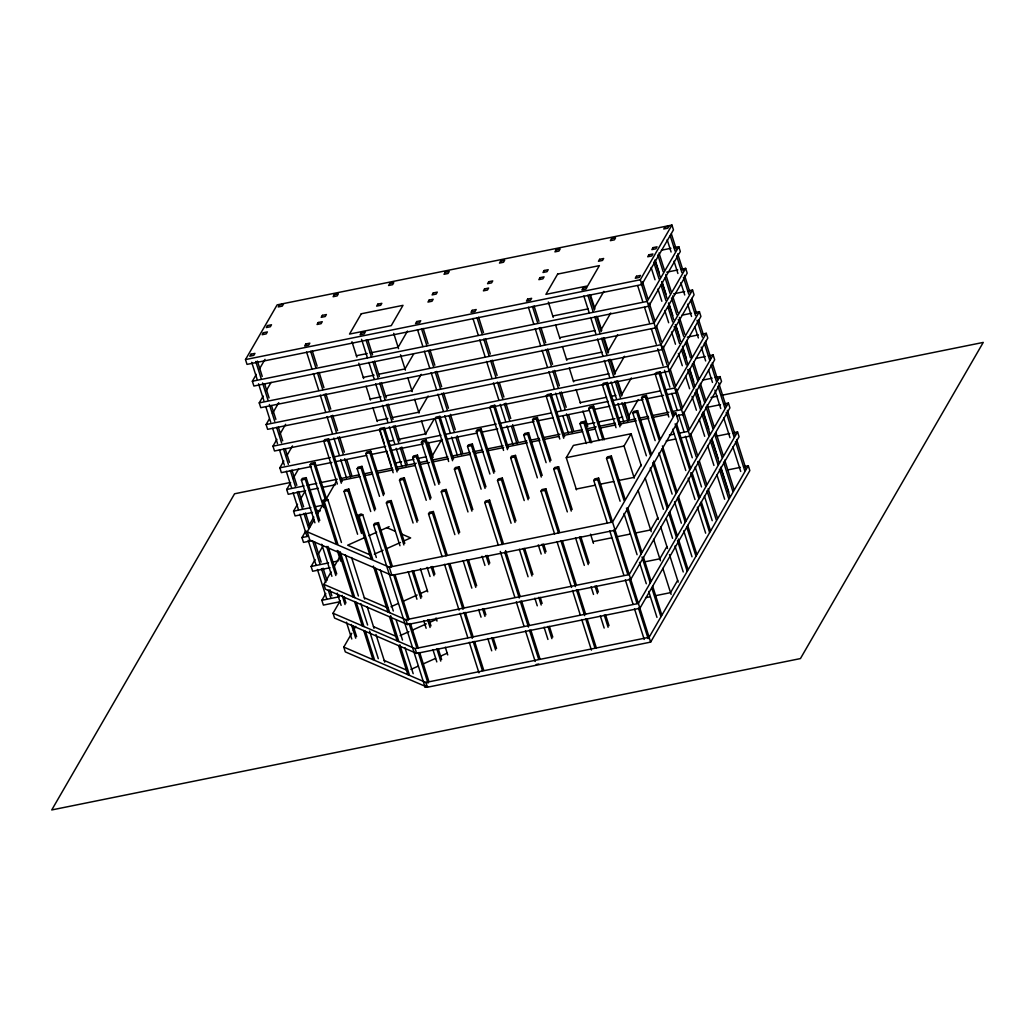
<?xml version="1.0" encoding="UTF-8"?>
<svg xmlns="http://www.w3.org/2000/svg" width="1035" height="1035" viewBox="0 0 1035 1035"><rect width="100%" height="100%" fill="white"/><g stroke="black" fill="none" stroke-linecap="round" stroke-linejoin="round"><path stroke-width="1.5" d="M245.502 359.572L277.134 304.872L671.935 225.061L673.462 229.861L641.829 284.573L247.016 364.385L245.502 359.572L640.303 279.76L671.935 225.061M674.07 247.663L678.805 246.705L680.331 251.518L648.699 306.218L253.886 386.042L252.359 381.229L256.318 374.385M259.474 368.913L265.012 359.339M680.927 269.307L685.675 268.35L687.201 273.162L655.569 327.875L260.755 407.686L259.229 402.874L263.188 396.043M266.344 390.57L271.092 382.368M687.796 290.964L692.544 290.007L694.058 294.82L662.426 349.519L267.625 429.331L266.099 424.531L269.268 419.059M272.425 413.586L278.751 402.641M325.029 440.768L274.495 450.988L272.968 446.176L276.914 439.332M280.084 433.872L285.621 424.298M311.367 466.565L281.365 472.633L279.838 467.82L283.784 460.989M286.954 455.516L292.491 445.943M305.597 490.771L288.222 494.29L286.708 489.477L290.654 482.633M293.034 478.532L298.559 468.959M314.925 522.804L301.353 480.007L302.259 478.442L306.192 477.64L319.763 520.437M323.696 507.642L310.112 464.844L311.03 463.266L314.963 462.477L327.086 500.694M337.358 484.018L323.774 441.221L324.692 439.642L328.625 438.853L342.197 481.65M318.858 522.015L305.286 479.218L306.192 477.64M325.689 500.733L314.045 464.055L314.963 462.477M341.291 483.229L327.707 440.418L328.625 438.853M312.466 512.428L295.091 515.935L293.565 511.122L297.524 504.291M300.68 498.818L305.428 490.616M407.518 331.045L398.139 347.281L370.31 352.909M311.419 540.788L303.488 542.392L301.961 537.579L305.92 530.748M309.077 525.275L313.825 517.073M316.192 512.972L317.784 510.229M672.556 413.431L675.713 412.784L678.313 420.973L615.139 530.218L391.877 575.356L309.801 539.998L307.214 531.809L314.304 519.544M317.46 514.097L323.761 503.191M326.129 499.103L336.362 481.391M413.612 354.048L405.008 368.926L378.732 374.243M357.592 534.254L344.021 491.444L344.927 489.878L348.86 489.076L362.431 531.874M370.724 511.523L357.153 468.726L358.058 467.16L361.991 466.358L375.576 509.155M379.496 496.36L365.924 453.563L366.83 451.985L370.763 451.195L384.347 493.993M393.158 472.736L379.586 429.939L380.492 428.361L384.425 427.571L398.009 470.369M361.525 533.452L347.954 490.655L348.86 489.076M374.657 510.734L361.086 467.936L361.991 466.358M383.429 495.571L369.857 452.761L370.763 451.195M397.091 471.947L383.519 429.137L384.425 427.571M421.258 374.347L411.865 390.583L385.602 395.887M330.074 567.736L312.648 571.255L311.121 566.455L315.08 559.612M318.237 554.139L322.985 545.937M428.128 395.991L418.735 412.228L392.459 417.545M723.659 404.025L728.407 403.068L729.934 407.868L630.742 579.406L407.492 624.545L325.417 589.187L323.89 584.374L331.071 571.941M333.464 567.801L339.855 556.752M339.221 601.891L323.386 605.1L321.859 600.287L325.805 593.443M434.208 418.994L425.605 433.872L399.329 439.189M427.649 686.477L425.036 687.007L373.635 524.978L374.541 523.399L378.474 522.61L392.058 565.408M399.963 545.73L386.378 502.932L387.284 501.354L391.217 500.565L404.801 543.362M413.081 523.024L399.51 480.227L400.416 478.662L404.349 477.86L417.92 520.657M426.226 500.306L412.642 457.509L413.56 455.93L417.48 455.141L431.065 497.938M434.985 485.143L421.413 442.346L422.319 440.768L426.252 439.978L439.836 482.776M448.647 461.519L435.075 418.722L435.981 417.144L439.914 416.355L453.498 459.152M391.139 566.986L377.568 524.176L378.474 522.61M403.883 544.94L390.311 502.13L391.217 500.565M417.014 522.235L403.443 479.438L404.349 477.86M430.159 499.517L416.575 456.72L417.48 455.141M438.918 484.354L425.346 441.544L426.252 439.978M452.58 460.73L439.008 417.92L439.914 416.355M732.819 432.889L737.554 431.931L739.081 436.744L639.902 608.269L416.639 653.408L334.564 618.05L333.037 613.237L340.23 600.805M432.475 455.529L441.867 439.293M743.557 466.72L748.292 465.763L749.819 470.576L650.627 642.114L427.377 687.24L345.302 651.882L343.775 647.082L351.758 633.265M353.362 630.509L355.755 626.356M442.1 556.675L428.529 513.877L429.434 512.299L433.367 511.51L446.952 554.307M454.857 534.629L441.272 491.832L442.191 490.254L446.124 489.464L459.695 532.262M467.975 511.937L454.404 469.127L455.309 467.561L459.242 466.759L472.827 509.569M481.12 489.206L467.535 446.408L468.454 444.843L472.387 444.041L485.958 486.838M489.891 474.043L476.307 431.246L477.226 429.667L481.159 428.878L494.73 471.675M503.553 450.419L489.969 407.622L490.875 406.043L494.808 405.254L508.392 448.051M446.033 555.886L432.462 513.075L433.367 511.51M458.79 533.84L445.205 491.043L446.124 489.464M471.908 511.135L458.337 468.337L459.242 466.759M485.053 488.416L471.468 445.619L472.387 444.041M493.824 473.254L480.24 430.444L481.159 428.878M507.486 449.63L493.902 406.82L494.808 405.254M594.504 307.576L603.897 291.352M498.34 545.303L484.768 502.505L485.674 500.94L489.607 500.138L503.178 542.935M511.083 523.257L497.512 480.46L498.417 478.894L502.35 478.092L515.935 520.89M524.215 500.565L510.643 457.768L511.549 456.189L515.482 455.4L529.053 498.197M537.346 477.847L523.775 435.036L524.68 433.471L528.613 432.669L542.198 475.479M546.118 462.671L532.546 419.874L533.452 418.308L537.385 417.506L550.969 460.303M559.78 439.047L546.208 396.25L547.114 394.684L551.047 393.882L564.631 436.679M502.273 544.514L488.701 501.716L489.607 500.138M515.016 522.468L501.445 479.671L502.35 478.092M528.148 499.763L514.576 456.965L515.482 455.4M541.279 477.044L527.708 434.247L528.613 432.669M550.051 461.882L536.479 419.084L537.385 417.506M563.713 438.258L550.141 395.461L551.047 393.882M601.374 329.233L610.766 312.997M608.244 350.878L617.623 334.641M648.699 306.218L647.173 301.405L678.805 246.705M425.036 687.007L425.941 685.429M554.579 533.944L540.995 491.133L541.913 489.568L545.846 488.766L559.417 531.576M567.322 511.898L553.751 469.101L554.657 467.522L558.589 466.72L572.161 509.53M586.315 443.549L580.014 423.677L580.92 422.099L584.853 421.31L591.645 442.708M598.967 440.612L588.786 408.502L589.691 406.936L593.624 406.134L604.285 439.772M616.019 427.688L602.435 384.878L603.353 383.312L607.286 382.51L620.858 425.32M558.512 533.141L544.928 490.344L545.846 488.766M571.255 511.096L557.684 468.299L558.589 466.72M590.248 442.747L583.947 422.875L584.853 421.31M602.9 439.81L592.706 407.712L593.624 406.134M619.952 426.886L606.368 384.088L607.286 382.51M615.113 372.522L624.493 356.299M576.469 489.814L566.274 457.69L573.377 445.425L631.13 433.743L641.325 465.866M655.569 327.875L654.042 323.062L685.675 268.35M621.983 394.18L631.363 377.943M662.426 349.519L660.899 344.707L692.544 290.007M628.84 415.824L638.233 399.588M607.364 523.27L593.779 480.473L594.698 478.894L598.631 478.092L612.202 520.903M620.107 501.225L606.536 458.427L607.441 456.849L611.375 456.06L624.946 498.857M646.37 455.801L632.799 413.004L633.705 411.425L637.638 410.636L651.222 453.433M655.142 440.638L641.571 397.841L642.476 396.263L646.409 395.461L659.981 438.271M668.804 417.014L655.233 374.217L656.138 372.639L660.071 371.837L673.643 414.647M611.297 522.468L597.712 479.671L598.631 478.092M624.04 500.423L610.469 457.625L611.375 456.06M650.303 455.012L636.732 412.202L637.638 410.636M659.075 439.836L645.504 397.039L646.409 395.461M672.737 416.212L659.166 373.415L660.071 371.837M659.825 373.079L669.296 371.164L667.769 366.364L699.401 311.651L694.666 312.609M634.235 478.131L624.04 446.02L631.13 433.743M669.296 371.164L700.928 316.464L699.401 311.651M666.695 394.736L676.165 392.821L674.639 388.009L706.271 333.309L701.536 334.266M676.165 392.821L707.798 338.109L706.271 333.309M641.079 465.103L633.989 477.381L618.374 480.538M629.176 574.399L612.539 522.041L675.713 412.784M676.722 415.747L683.035 414.466L681.509 409.653L713.141 354.953L708.406 355.911M683.035 414.466L714.667 359.766L713.141 354.953M680.422 438.038L689.905 436.123L688.379 431.31L720.011 376.598L715.276 377.555M689.905 436.123L721.537 381.41L720.011 376.598M657.755 517.668L650.666 529.933L635.05 533.09M649.061 637.068L629.215 574.593L728.407 403.068M666.915 546.532L659.812 558.809L644.21 561.953M737.554 431.931L638.375 603.47L415.113 648.596L333.037 613.237M677.653 580.363L670.551 592.641L654.935 595.798M650.627 642.114L649.1 637.301L748.292 465.763M336.077 543.362L322.506 500.565L326.154 498.935L327.862 499.672L341.434 542.469M322.506 500.565L324.214 501.302L327.862 499.672M370.983 558.395L357.398 515.598L361.047 513.968L362.755 514.705L376.339 557.503M357.398 515.598L359.106 516.336L362.755 514.705M365.07 537.411L347.657 545.199L370.038 554.851M368.822 535.742L376.688 532.223M380.427 530.541L389.134 526.647M374.347 554.152L383.053 550.258M385.951 548.964L400.467 542.469M403.378 541.176L410.636 537.928L400.843 533.711M391.023 606.717L398.281 603.47M402.628 601.516L417.144 595.034M420.055 593.728L427.313 590.493M400.17 635.581L408.89 631.686M411.788 630.393L426.304 623.898M429.202 622.604L436.459 619.357M410.908 669.412L418.166 666.178M422.526 664.224L435.58 658.389M439.94 656.436L447.198 653.188M661.43 250.211L670.913 248.296M666.721 272.192L677.77 269.954M356.402 355.717L367.218 353.53M552.781 316.011L588.32 308.831M673.591 293.837L684.64 291.598M252.359 381.229L647.173 301.405M363.272 377.361L374.088 375.175M559.637 337.669L595.19 330.476M682.039 315.17L691.509 313.256M259.229 402.874L654.042 323.062M370.142 399.018L380.958 396.832M566.507 359.313L602.059 352.133M687.318 337.138L698.379 334.9M266.099 424.531L660.899 344.707M377.012 420.663L387.827 418.476M573.377 380.971L608.929 373.777M695.766 358.459L705.249 356.545M272.968 446.176L667.769 366.364M328.186 440.134L380.298 429.59M385.033 428.632L435.58 418.425M438.736 417.778L490.849 407.247M494.005 406.613L547.696 395.758M550.853 395.111L604.556 384.257M607.713 383.623L656.669 373.726M323.774 441.221L327.707 440.418M379.586 429.939L383.519 429.137M435.075 418.722L439.008 417.92M489.969 407.622L493.902 406.82M546.208 396.25L550.141 395.461M602.435 384.878L606.368 384.088M655.233 374.217L659.166 373.415M388.513 441.376L393.145 440.444M580.247 402.615L606.523 397.298M611.155 396.366L615.799 395.422M702.636 380.117L712.119 378.202M279.838 467.82L330.372 457.612M333.529 456.965L385.641 446.434M390.376 445.477L440.91 435.256M445.658 434.299L496.192 424.091M499.349 423.444L551.461 412.913M556.196 411.956L608.308 401.412M611.478 400.778L660.433 390.881M665.169 389.923L674.639 388.009M310.112 464.844L314.045 464.055M365.924 453.563L369.857 452.761M421.413 442.346L425.346 441.544M476.307 431.246L480.24 430.444M532.546 419.874L536.479 419.084M588.786 408.502L592.706 407.712M641.571 397.841L645.504 397.039M314.524 465.931L331.899 462.425M335.055 461.778L366.636 455.4M371.371 454.443L387.168 451.247M390.324 450.6L423.496 443.899M426.653 443.265L442.437 440.069M447.185 439.112L477.187 433.044M481.922 432.087L497.719 428.891M500.875 428.257L534.034 421.555M537.191 420.909L552.988 417.726M557.723 416.769L589.303 410.377M594.051 409.42L609.835 406.225M614.583 405.267L643.007 399.523M646.163 398.889L663.538 395.37M301.353 480.007L305.286 479.218M357.153 468.726L361.086 467.936M412.642 457.509L416.575 456.72M467.535 446.408L471.468 445.619M523.775 435.036L527.708 434.247M580.014 423.677L583.947 422.875M632.799 413.004L636.732 412.202M289.968 482.582L234.57 493.786L51.75 809.939L800.43 658.583L983.25 342.417L722.081 395.215M711.006 397.466L717.333 396.185M395.383 463.02L401.567 461.778M404.659 461.157L413.922 459.281M417.014 458.647L426.291 456.771M587.117 424.259L594.84 422.707M597.932 422.073L614.932 418.645M618.024 418.011L622.656 417.079M286.708 489.477L304.07 485.958M307.227 485.324L316.71 483.41M319.867 482.776L337.242 479.257M340.399 478.623L359.352 474.793M364.087 473.836L371.979 472.232M376.714 471.274L392.511 468.079M395.668 467.445L416.199 463.292M419.356 462.658L427.248 461.054M431.996 460.096L447.78 456.914M452.515 455.956L469.89 452.437M473.047 451.803L482.53 449.889M487.265 448.931L503.062 445.736M506.218 445.102L526.75 440.949M529.907 440.302L539.377 438.387M542.534 437.753L559.909 434.234M563.066 433.6L582.019 429.771M586.754 428.813L596.225 426.899M599.394 426.265L615.178 423.069M619.913 422.112L635.71 418.916M638.867 418.282L648.35 416.368M653.085 415.397L668.869 412.215M672.038 411.568L681.509 409.653M341.097 480.434L360.038 476.605M364.773 475.647L372.665 474.056M377.4 473.099L393.184 469.903M396.34 469.269L415.281 465.439M420.016 464.482L429.486 462.567M432.643 461.933L448.427 458.738M451.583 458.104L470.524 454.274M475.259 453.317L483.151 451.713M487.886 450.755L503.67 447.573M506.827 446.926L527.345 442.786M530.502 442.152L539.972 440.237M543.129 439.59L558.913 436.408M563.648 435.45L582.589 431.621M587.324 430.663L595.216 429.059M599.951 428.102L615.734 424.919M618.891 424.272L636.253 420.766M639.41 420.132L648.88 418.218M652.037 417.571L667.821 414.388M707.875 407.208L720.502 404.659M308.753 490.137L318.237 488.222M322.972 487.265L335.599 484.703M344.021 491.444L347.954 490.655M399.51 480.227L403.443 479.438M454.404 469.127L458.337 468.337M510.643 457.768L514.576 456.965M293.565 511.122L310.94 507.616M315.675 506.658L323.58 505.054M669.425 435.14L674.16 434.183M678.895 433.225L688.379 431.31M566.274 457.69L624.04 446.02M315.623 511.782L320.358 510.824M666.217 440.91L675.687 438.995M386.378 502.932L390.311 502.13M441.272 491.832L445.205 491.043M497.512 480.46L501.445 479.671M553.751 469.101L557.684 468.299M606.536 458.427L610.469 457.625M717.035 436.084L729.662 433.523M301.961 537.579L308.301 536.298M373.635 524.978L377.568 524.176M428.529 513.877L432.462 513.075M484.768 502.505L488.701 501.716M540.995 491.133L544.928 490.344M593.779 480.473L597.712 479.671M576.223 489.05L594.957 485.273M599.64 484.315L613.69 481.482M727.76 469.916L740.4 467.367M311.121 566.455L328.548 562.924M333.309 561.966L338.057 561.009M307.214 531.809L389.289 567.167L612.539 522.041M592.9 541.615L611.633 537.825M616.317 536.88L630.367 534.034M321.859 600.287L339.286 596.768M323.89 584.374L405.966 619.732L629.215 574.593M645.568 597.687L650.252 596.742M343.775 647.082L425.851 682.44L649.1 637.301M536.169 664.535L538.782 664.004M386.844 527.682L395.241 531.291M364.32 597.764L388.112 608.011M373.48 626.628L397.272 636.874M384.218 660.472L406.613 670.111M671.392 233.871L676.256 249.215M677.718 253.821L683.074 270.704M684.536 275.31L689.892 292.18M691.833 298.326L696.71 313.67M698.651 319.802L703.515 335.146M705.469 341.291L710.825 358.175M712.287 362.767L717.63 379.651M718.613 382.717L725.91 405.733M727.372 410.339L735.16 434.894M736.622 439.5L745.873 468.648M670.253 235.851L675.118 251.194M676.58 255.8L681.936 272.671M683.398 277.276L688.754 294.16M690.694 300.292L695.559 315.636M697.021 320.242L702.377 337.125M704.33 343.258L709.687 360.141M711.136 364.747L716.492 381.617M717.954 386.223L724.772 407.712M726.234 412.318L734.022 436.861M735.484 441.466L744.734 470.627M667.2 239.732L671.094 252.01M674.018 261.208L677.912 273.486M680.823 282.697L684.717 294.975M687.641 304.174L691.535 316.451M694.938 327.189L698.353 337.94M701.277 347.139L705.65 360.956M708.574 370.168L712.468 382.433M714.9 390.104L720.748 408.527M723.659 417.726L729.986 437.676M732.909 446.887L740.698 471.442M658.985 252.967L664.341 269.837M665.79 274.443L671.146 291.327M672.608 295.932L677.964 312.803M679.426 317.409L684.782 334.292M686.722 340.424L692.079 357.308M693.541 361.914L698.897 378.797M700.359 383.39L705.715 400.273M707.177 404.879L713.982 426.355M715.935 432.501L723.232 455.516M724.694 460.122L733.944 489.27M657.846 254.933L663.189 271.817M665.143 277.949L670.007 293.293M671.469 297.899L676.825 314.782M678.287 319.388L683.643 336.259M685.584 342.404L690.448 357.748M692.402 363.88L697.758 380.764M699.22 385.369L704.576 402.253M706.025 406.846L712.843 428.335M714.797 434.467L722.094 457.483M723.556 462.089L732.806 491.25M655.271 260.354L659.166 272.632M662.089 281.83L665.984 294.108M668.908 303.32L672.802 315.597M675.713 324.796L679.607 337.074M682.531 346.285L686.425 358.563M689.827 369.301L693.722 381.579M696.167 389.251L700.54 403.055M703.464 412.266L708.82 429.15M711.744 438.348L718.07 458.298M720.981 467.51L728.769 492.065M654.845 260.121L660.201 276.992M661.663 281.598L667.006 298.481M668.468 303.087L673.824 319.957M675.286 324.563L680.642 341.447M682.582 347.579L687.939 364.462M689.401 369.068L694.757 385.951M696.219 390.544L701.575 407.428M703.037 412.034L709.842 433.523M711.795 439.655L719.092 462.671M720.554 467.277L729.804 496.425M653.706 262.088L659.062 278.971M661.003 285.104L665.867 300.448M667.821 306.593L672.685 321.937M674.147 326.543L679.503 343.413M681.444 349.558L686.321 364.902M687.77 369.508L693.618 387.918M695.08 392.524L700.436 409.407M701.898 414L708.703 435.489M710.165 440.095L717.954 464.637M719.416 469.243L728.666 498.404M651.131 267.509L655.026 279.786M657.949 288.985L661.844 301.263M664.768 310.474L668.662 322.752M671.573 331.95L675.467 344.228M678.391 353.44L682.285 365.717M685.7 376.455L689.595 388.733M692.027 396.405L696.4 410.222M699.324 419.421L704.68 436.304M707.604 445.516L713.93 465.452M716.854 474.664L724.642 499.219M642.424 281.585L647.781 298.468M649.243 303.061L654.599 319.944M656.552 326.09L661.417 341.434M662.879 346.026L668.235 362.91M670.175 369.055L675.532 385.926M676.502 388.992L682.35 407.415M683.812 412.021L689.155 428.891M690.617 433.497L697.435 454.986M699.388 461.118L706.685 484.134M708.147 488.74L717.397 517.901M640.303 279.76L641.829 284.573M641.286 283.551L646.642 300.435M648.596 306.567L653.46 321.911M655.401 328.056L660.278 343.4M661.74 348.006L667.083 364.889M669.037 371.022L673.901 386.365M675.855 392.498L681.211 409.381M682.66 413.987L688.016 430.87M689.478 435.476L696.296 456.952M697.758 461.558L705.547 486.114M707.009 490.706L716.259 519.868M637.754 285.906L642.619 301.25M644.559 307.382L649.437 322.726M651.377 328.871L656.242 344.215M657.704 348.821L663.06 365.691M664.522 370.297L669.878 387.181M671.818 393.313L677.175 410.196M678.637 414.802L683.993 431.686M685.455 436.278L692.273 457.768M695.184 466.979L701.51 486.929M704.434 496.127L712.222 520.683M676.554 423.82L690.617 468.143M692.079 472.723L699.828 497.188M701.29 501.768L710.502 530.813M675.156 423.858L689.711 469.722M690.681 472.775L698.923 498.754M700.372 503.346L709.583 532.391M672.685 429.24L685.778 470.511M688.197 478.157L694.99 499.556M697.409 507.202L705.65 533.18M662.413 445.904L676.955 491.767M678.417 496.347L686.166 520.812M687.628 525.392L696.84 554.437M661.986 449.009L676.049 493.346M677.498 497.926L685.261 522.39M686.71 526.97L695.921 556.015M659.023 452.864L672.116 494.135M674.535 501.781L681.328 523.18M683.747 530.826L692.001 556.804M653.641 461.08L668.183 506.93M669.645 511.523L677.395 535.975M678.365 539.028L688.068 569.599M652.736 462.645L667.277 508.508M668.726 513.088L676.489 537.553M677.459 540.606L687.162 571.178M650.252 468.027L663.344 509.298M666.255 518.47L672.556 538.342M674.988 545.988L683.229 571.98M590.558 295.143L594.944 308.947M597.376 316.619L601.762 330.437M604.194 338.109L608.567 351.913M610.999 359.585L615.385 373.402M617.817 381.074L622.203 394.878M624.635 402.55L629.5 417.894M589.523 294.781L594.388 310.125M596.328 316.27L601.206 331.614M603.146 337.746L608.011 353.09M609.964 359.236L614.829 374.579M616.782 380.712L621.647 396.056M624.079 403.728L628.944 419.084M587.893 295.221L593.249 312.104M594.711 316.71L600.054 333.58M601.516 338.186L606.872 355.07M608.334 359.675L613.69 376.546M615.152 381.152L620.508 398.035M621.97 402.641L627.805 421.051M645.206 478.105L658.312 519.402M660.731 527.048L667.523 548.472M669.464 554.579L678.21 582.123M583.856 296.036L589.213 312.919M590.674 317.512L596.031 334.396M597.493 339.001L602.849 355.885M604.311 360.49L609.667 377.361M611.116 381.967L616.472 398.85M617.934 403.456L623.782 421.866M638.116 490.37L651.209 531.679M653.641 539.326L660.433 560.737M662.853 568.383L671.107 594.388M627.857 508.03L641.92 552.354M643.382 556.946L651.131 581.398M652.593 585.978L661.805 615.023M626.46 508.069L641.014 553.932M641.985 556.985L650.226 582.977M651.675 587.557L660.899 616.601M623.989 513.451L637.081 554.721M639.501 562.367L646.293 583.766M648.712 591.412L656.966 617.39M548.343 302.039L553.207 317.383M555.64 325.055L560.026 338.872M562.458 346.544L566.844 360.348M569.276 368.02L573.649 381.837M576.094 389.509L580.467 403.314M582.899 410.986L587.776 426.329M613.716 530.114L627.779 574.438M629.241 579.031L636.991 603.483M638.453 608.075L648.143 638.647M609.783 530.916L623.846 575.24M625.308 579.82L633.058 604.285M634.52 608.865L644.21 639.436M534.06 305.998L538.937 321.342M540.878 327.474L545.743 342.818M547.696 348.963L552.561 364.307M554.514 370.439L559.379 385.783M561.319 391.929L566.197 407.272M568.629 414.944L573.493 430.288M532.443 306.438L537.799 323.308M539.248 327.914L544.604 344.797M546.066 349.403L551.422 366.274M552.884 370.879L558.24 387.763M559.702 392.368L565.058 409.239M566.507 413.845L572.355 432.255M528.406 307.24L533.762 324.123M535.224 328.729L540.58 345.612M542.042 350.218L547.399 367.089M548.861 371.694L554.204 388.578M555.666 393.184L561.022 410.054M562.975 416.199L568.331 433.07M590.545 534.176L593.456 543.349M580.894 537.036L589.135 563.027M596.406 585.952L598.346 592.072M605.617 614.997L609.02 625.696M579.496 537.087L588.229 564.605M595.009 586.004L597.441 593.637M604.233 615.049L608.101 627.275M575.563 537.877L584.296 565.395M591.088 586.793L593.508 594.439M600.3 615.838L604.168 628.064M562.328 540.736L576.391 585.073M577.84 589.652L585.603 614.117M587.052 618.697L596.276 647.742M560.931 540.788L575.486 586.638M576.443 589.704L584.697 615.683M585.668 618.749L594.879 647.794M556.998 541.577L571.553 587.44M572.523 590.493L580.273 614.958M581.735 619.538L591.425 650.109M478.61 317.202L483.487 332.546M485.428 338.691L490.292 354.035M492.246 360.167L497.111 375.511M499.543 383.183L503.929 397M505.869 403.132L510.747 418.476M512.687 424.622L518.043 441.505M476.993 317.642L482.349 334.525M483.798 339.131L489.154 356.001M490.616 360.607L495.972 377.49M497.434 382.096L502.79 398.967M504.252 403.572L509.608 420.456M511.549 426.588L516.905 443.472M472.956 318.457L478.312 335.34M479.774 339.933L485.13 356.816M486.592 361.422L491.948 378.305M493.41 382.911L498.754 399.782M500.215 404.387L505.572 421.271M507.034 425.877L512.881 444.287M543.608 544.048L546.027 551.694M542.211 544.1L545.122 553.272M538.278 544.889L541.189 554.061M524.654 548.408L532.896 574.399M540.179 597.324L542.12 603.444M549.391 626.369L552.781 637.068M523.27 548.459L531.99 575.965M538.782 597.363L541.202 605.009M547.994 626.408L551.875 638.647M519.337 549.249L528.057 576.767M534.849 598.165L537.268 605.811M544.061 627.21L547.942 639.436M505.61 550.581L520.152 596.445M521.614 601.024L529.364 625.476M530.826 630.069L540.037 659.114M504.692 552.16L519.247 598.01M520.217 601.076L528.458 627.055M529.428 630.108L538.64 659.153M500.28 551.422L514.822 597.286M516.284 601.865L524.046 626.317M525.495 630.91L535.198 661.481M423.16 328.418L428.037 343.762M429.978 349.895L434.842 365.239M436.796 371.384L441.66 386.728M443.614 392.86L448.478 408.204M450.419 414.349L455.296 429.693M457.237 435.826L462.593 452.709M421.543 328.858L426.886 345.729M428.348 350.335L433.704 367.218M435.166 371.824L440.522 388.694M441.984 393.3L447.34 410.183M449.281 416.316L454.145 431.66M456.099 437.805L461.455 454.675M417.506 329.66L422.862 346.544M424.324 351.15L429.68 368.033M431.142 372.639L436.498 389.509M437.947 394.115L443.303 410.998M444.765 415.604L450.122 432.475M451.583 437.08L457.418 455.491M487.369 555.42L489.788 563.066M485.971 555.472L488.882 564.631M482.038 556.261L484.949 565.433M468.428 559.78L476.669 585.758M483.94 608.696L485.881 614.803M493.152 637.741L496.554 648.44M467.031 559.819L475.764 587.337M482.543 608.735L484.975 616.381M491.754 637.78L495.636 650.006M393.701 333.309L398.566 348.653M400.519 354.785L405.384 370.129M407.816 377.801L412.202 391.618M414.634 399.29L419.02 413.094M421.452 420.766L425.825 434.584M428.257 442.255L433.135 457.599M463.098 560.621L471.831 588.139M478.61 609.537L481.042 617.171M487.821 638.582L491.703 650.808M449.863 563.48L463.926 607.804M465.375 612.397L473.137 636.848M474.586 641.441L483.798 670.486M448.465 563.519L463.007 609.382M463.978 612.435L472.219 638.427M473.189 641.48L482.401 670.525M444.533 564.321L459.074 610.171M460.045 613.237L467.807 637.689M469.256 642.282L478.959 672.854M367.71 339.622L372.587 354.966M374.528 361.111L379.392 376.455M381.346 382.588L386.21 397.932M388.151 404.077L393.028 419.421M394.969 425.553L399.833 440.897M401.787 447.042L407.143 463.926M366.092 340.062L371.436 356.946M372.898 361.551L378.254 378.422M379.716 383.028L385.072 399.911M386.534 404.517L391.89 421.387M393.352 425.993L398.695 442.876M400.157 447.482L406.005 465.892M361.577 339.338L367.412 357.761M368.874 362.366L374.23 379.237M375.692 383.843L381.048 400.726M382.497 405.332L387.853 422.202M389.315 426.808L394.671 443.692M396.133 448.297L401.968 466.707M432.475 566.52L434.894 574.166M431.077 566.559L433.988 575.732M427.144 567.361L430.055 576.534M351.965 341.744L356.842 357.088M358.783 363.22L363.647 378.564M366.092 386.236L370.465 400.053M372.898 407.725L377.283 421.53M379.716 429.202L384.101 443.019M387.012 452.217L391.398 466.035M420.404 568.72L427.727 591.813M436.033 617.973L437.003 621.052M445.309 647.224L447.741 654.922M413.521 570.88L421.775 596.859M429.046 619.797L430.987 625.903M438.258 648.829L441.647 659.541M412.137 570.919L420.857 598.437M427.649 619.836L430.068 627.482M436.861 648.88L440.742 661.106M408.204 571.721L416.924 599.226M423.716 620.638L426.135 628.271M432.928 649.669L436.809 661.908M394.956 574.58L409.019 618.904M410.481 623.497L418.231 647.949M419.692 652.542L428.904 681.573M393.572 574.619L408.113 620.482M409.084 623.536L416.846 648.001M418.295 652.58L427.998 683.152M389.289 567.167L391.877 575.356M405.966 619.732L407.492 624.545M415.113 648.596L416.639 653.408M425.851 682.44L427.377 687.24M312.26 350.839L317.124 366.183M319.078 372.315L323.942 387.659M325.896 393.805L330.76 409.148M332.701 415.281L337.578 430.625M339.519 436.77L344.383 452.114M346.828 459.786L351.693 475.13M380.207 569.742L393.3 611.012M396.211 620.185L402.512 640.057M404.944 647.69L413.185 673.682M310.629 351.279L315.986 368.149M317.447 372.755L322.804 389.639M324.265 394.244L329.622 411.115M331.084 415.721L336.44 432.604M337.889 437.21L343.245 454.08M344.707 458.686L350.554 477.096M359.106 516.336L372.691 559.133M375.601 568.306L389.665 612.642M390.635 615.696L398.876 641.687M399.846 644.74L409.537 675.312M306.606 352.081L311.962 368.965M313.424 373.57L318.78 390.454M320.242 395.06L325.585 411.93M327.047 416.536L332.403 433.419M333.865 438.025L339.221 454.895M340.683 459.501L346.518 477.911M373.402 566.041L387.957 611.905M389.406 616.485L397.168 640.95M398.617 645.529L407.829 674.574M351.564 557.516L364.747 599.084M367.192 606.782L374.023 628.336M375.977 634.494L384.761 662.193M345.315 554.708L358.408 595.979M360.827 603.612L367.619 625.024M369.56 631.13L378.292 658.648M324.214 501.302L337.785 544.1M340.217 551.746L354.759 597.609M356.221 602.189L363.971 626.641M365.433 631.234L374.644 660.278M338.51 551.008L353.051 596.872M354.513 601.451L362.263 625.916M363.725 630.496L372.936 659.541M337.268 550.439L340.67 561.138M328.004 546.428L336.737 573.946M344.008 596.872L345.949 602.991M353.22 625.916L356.622 636.616M326.62 546.467L335.832 575.512M342.132 595.384L345.043 604.556M351.344 624.428L355.704 638.194M321.717 544.216L331.899 576.314M337.229 593.12L341.11 605.359M346.44 622.164L351.771 638.983M257.379 361.06L262.243 376.404M264.688 384.076L269.061 397.893M271.493 405.565L275.879 419.369M278.312 427.041L282.697 440.858M285.13 448.53L289.502 462.334M291.948 470.006L296.812 485.35M298.753 491.496L303.63 506.839M305.571 512.972L309.957 526.789M314.821 542.133L321.148 562.083M323.101 568.215L326.995 580.493M329.906 589.704L331.86 595.837M255.749 361.5L261.105 378.383M262.567 382.976L267.923 399.859M269.385 404.465L274.741 421.349M276.681 427.481L281.559 442.825M283.499 448.97L288.364 464.314M290.317 470.446L295.674 487.33M297.136 491.935L302.479 508.806M303.941 513.412L308.818 528.756M312.712 541.033L320.009 564.049M321.471 568.655L325.844 582.472M328.289 590.144L330.721 597.816M251.725 362.315L257.081 379.198M258.543 383.791L263.899 400.674M265.84 406.807L270.704 422.164M272.658 428.296L277.522 443.64M279.476 449.785L284.34 465.129M286.281 471.261L291.637 488.145M293.099 492.751L298.455 509.621M299.917 514.227L306.735 535.716M308.197 540.309L315.986 564.864M317.435 569.47L326.685 598.631M250.923 354.203L249.784 356.169L253.808 355.354L254.946 353.388L250.923 354.203M263.33 332.74L262.191 334.706L266.215 333.891L267.353 331.924L263.33 332.74M267.47 325.585L266.331 327.552L270.355 326.737L271.493 324.77L267.47 325.585M279.398 304.963L278.247 306.929L282.283 306.114L283.422 304.148L279.398 304.963M305.804 343.982L304.665 345.949L308.689 345.134L309.827 343.167L305.804 343.982M318.211 322.519L317.072 324.485L321.096 323.67L322.234 321.704L318.211 322.519M322.351 315.352L321.212 317.331L325.236 316.516L326.374 314.549L322.351 315.352M334.279 294.729L333.128 296.709L337.164 295.894L338.303 293.914L334.279 294.729M361.267 313.773L349.532 334.072L391.269 325.624L403.003 305.338L361.267 313.773M361.254 332.765L360.115 334.745L364.139 333.93L365.277 331.95L361.254 332.765M377.801 304.148L376.662 306.114L380.686 305.299L381.824 303.333L377.801 304.148M389.729 283.525L388.591 285.492L392.614 284.677L393.753 282.71L389.729 283.525M416.704 321.562L415.565 323.528L419.589 322.713L420.727 320.746L416.704 321.562M429.111 300.098L427.973 302.065L431.996 301.25L433.147 299.283L429.111 300.098M433.251 292.931L432.113 294.91L436.136 294.095L437.275 292.129L433.251 292.931M445.179 272.308L444.041 274.288L448.064 273.473L449.203 271.493L445.179 272.308M472.154 310.345L471.016 312.324L475.039 311.509L476.178 309.53L472.154 310.345M484.561 288.881L483.423 290.848L487.459 290.033L488.598 288.066L484.561 288.881M488.701 281.727L487.563 283.693L491.586 282.878L492.725 280.912L488.701 281.727M500.629 261.105L499.491 263.071L503.515 262.256L504.653 260.29L500.629 261.105M527.604 299.141L526.466 301.107L530.489 300.292L531.628 298.326L527.604 299.141M540.011 277.665L538.873 279.644L542.909 278.829L544.048 276.863L540.011 277.665M544.151 270.51L543.013 272.49L547.036 271.675L548.188 269.708L544.151 270.51M556.08 249.888L554.941 251.867L558.965 251.052L560.103 249.073L556.08 249.888M557.645 274.081L545.911 294.367L587.634 285.932L599.368 265.633L557.645 274.081M583.054 287.924L581.916 289.904L585.939 289.088L587.078 287.109L583.054 287.924M599.601 259.306L598.463 261.273L602.486 260.458L603.638 258.491L599.601 259.306M611.53 238.684L610.391 240.65L614.415 239.835L615.553 237.869L611.53 238.684M636.46 276.254L635.309 278.234L639.345 277.419L640.484 275.439L636.46 276.254M648.867 254.791L647.729 256.771L651.752 255.956L652.891 253.976L648.867 254.791M653.007 247.637L651.869 249.616L655.892 248.801L657.031 246.822L653.007 247.637M664.936 227.014L663.784 228.994L667.821 228.179L668.959 226.199L664.936 227.014"/></g></svg>
